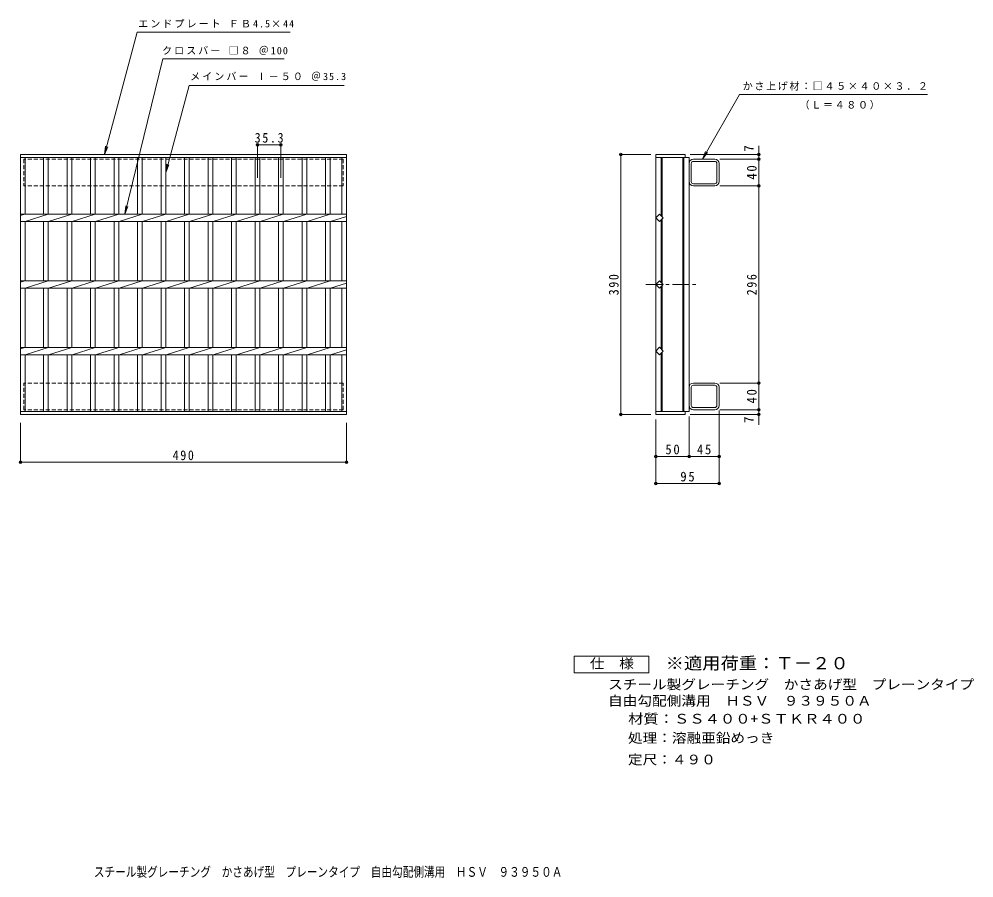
# Model space of a CAD drawing. Units: millimetres, scale not verified. Extents: x -592 to 843, y -686 to 603.
import ezdxf
from ezdxf.enums import TextEntityAlignment as Align

# ---------------------------------------------------------------- set-up
doc = ezdxf.new("R2010")
doc.units = ezdxf.units.MM
doc.header["$LTSCALE"] = 5
doc.header["$PDMODE"] = 32
doc.header["$PDSIZE"] = 4
doc.linetypes.add('CHAIN1', pattern=[8, 5, -1, 1, -1])
doc.linetypes.add('DASHED1', pattern=[1.8, 1.2, -0.6])
for name, color, linetype, lineweight in [('A-1_ピット', 2, 'Continuous', 9), ('A-2_蓋', 3, 'Continuous', 9), ('A-4_寸法', 7, 'Continuous', 9), ('F-4_F-4ﾚｲﾔ', 2, 'Continuous', 9)]:
    doc.layers.add(name, color=color, linetype=linetype, lineweight=lineweight)
doc.layers.add('F-5_F-5ﾚｲﾔ', color=3, linetype='Continuous')
doc.styles.add('ＭＳ ゴシック', font='')
doc.styles.get('ＭＳ ゴシック').set_extended_font_data('MS Gothic')

msp = doc.modelspace()

# ---------------------------------------------------------------- linework, layer by layer
at = {"layer": 'A-1_ピット', "linetype": 'DASHED1'}
for p, q in [((-584.594, 392.652), (-584.594, 352.652)), ((-104.594, 392.652), (-584.594, 392.652)), ((-584.594, 16.652), (-584.594, 56.652)), ((-104.594, 16.652), (-584.594, 16.652))]:
    msp.add_line(p, q, dxfattribs=at)
at = {"layer": 'A-1_ピット'}
for p, q in [((453.465, 392.652), (421.265, 392.652)), ((453.465, 389.452), (421.265, 389.452)), ((414.865, 359.052), (414.865, 386.252)), ((418.065, 359.052), (418.065, 386.252)), ((456.665, 359.052), (456.665, 386.252)), ((459.865, 359.052), (459.865, 386.252)), ((421.265, 355.852), (453.465, 355.852)), ((453.465, 352.652), (421.265, 352.652)), ((414.865, 50.252), (414.865, 23.052)), ((418.065, 50.252), (418.065, 23.052)), ((453.465, 56.652), (421.265, 56.652)), ((421.265, 53.452), (453.465, 53.452)), ((456.665, 50.252), (456.665, 23.052)), ((459.865, 50.252), (459.865, 23.052)), ((453.465, 19.852), (421.265, 19.852)), ((453.465, 16.652), (421.265, 16.652))]:
    msp.add_line(p, q, dxfattribs=at)
at = {"layer": 'A-1_ピット', "linetype": 'DASHED1'}
for points in [[(-104.594, 392.652), (-104.594, 352.652), (-584.594, 352.652)], [(-104.594, 16.652), (-104.594, 56.652), (-584.594, 56.652)]]:
    msp.add_lwpolyline(points, dxfattribs=at)
at = {"layer": 'A-1_ピット'}
for centre, radius, start, end in [((421.265, 386.252), 6.4, 90, 180), ((421.265, 386.252), 3.2, 90, 180), ((453.465, 386.252), 6.4, 0, 90), ((453.465, 386.252), 3.2, 0, 90), ((421.265, 359.052), 6.4, 180, 270), ((421.265, 359.052), 3.2, 180, 270), ((453.465, 359.052), 6.4, 270, 0), ((453.465, 359.052), 3.2, 270, 0), ((421.265, 50.252), 6.4, 90, 180), ((421.265, 50.252), 3.2, 90, 180), ((453.465, 50.252), 6.4, 0, 90), ((453.465, 50.252), 3.2, 0, 90), ((421.265, 23.052), 6.4, 180, 270), ((421.265, 23.052), 3.2, 180, 270), ((453.465, 23.052), 3.2, 270, 0), ((453.465, 23.052), 6.4, 270, 0)]:
    msp.add_arc(centre, radius, start, end, dxfattribs=at)
at = {"layer": 'A-2_蓋'}
for p, q in [((-589.595, 399.652), (-99.595, 399.652)), ((-589.595, 9.652), (-589.595, 399.652)), ((-589.595, 395.152), (-99.595, 395.152)), ((-582.594, 310.152), (-582.594, 395.152)), ((-554.694, 395.152), (-554.694, 310.152)), ((-547.694, 395.152), (-547.694, 310.152)), ((-519.394, 395.152), (-519.394, 310.152)), ((-512.394, 395.152), (-512.394, 310.152)), ((-484.094, 395.152), (-484.094, 310.152)), ((-477.094, 395.152), (-477.094, 310.152)), ((-448.794, 395.152), (-448.794, 310.152)), ((-441.794, 395.152), (-441.794, 310.152)), ((-413.494, 395.152), (-413.494, 310.152)), ((-406.494, 395.152), (-406.494, 310.152)), ((-378.194, 395.152), (-378.194, 310.152)), ((-371.194, 395.152), (-371.194, 310.152)), ((-342.894, 395.152), (-342.894, 310.152)), ((-335.894, 395.152), (-335.894, 310.152)), ((-307.594, 395.152), (-307.594, 310.152)), ((-300.594, 395.152), (-300.594, 310.152)), ((-272.294, 395.152), (-272.294, 310.152)), ((-265.294, 395.152), (-265.294, 310.152)), ((-236.994, 395.152), (-236.994, 310.152)), ((-229.994, 395.152), (-229.994, 310.152)), ((-201.694, 395.152), (-201.694, 310.152)), ((-194.694, 395.152), (-194.694, 310.152)), ((-166.394, 395.152), (-166.394, 310.152)), ((-159.394, 395.152), (-159.394, 310.152)), ((-131.094, 395.152), (-131.094, 310.152)), ((-124.094, 395.152), (-124.094, 310.152)), ((-106.595, 395.152), (-106.595, 310.152)), ((-99.595, 399.652), (-99.595, 9.652)), ((364.865, 399.652), (408.865, 399.652)), ((364.865, 399.652), (364.865, 9.652)), ((364.865, 395.152), (414.865, 395.152)), ((372.865, 395.152), (372.865, 307.966)), ((374.365, 395.152), (374.365, 306.466)), ((405.365, 395.152), (405.365, 14.152)), ((406.865, 395.152), (406.865, 14.152)), ((408.865, 399.652), (408.865, 395.152)), ((414.865, 395.152), (414.865, 14.152)), ((-589.595, 308.071), (-582.994, 310.152)), ((-589.595, 310.152), (-99.595, 310.152)), ((-582.594, 299.152), (-547.694, 310.152)), ((-547.294, 299.152), (-512.394, 310.152)), ((-511.994, 299.152), (-477.094, 310.152)), ((-476.694, 299.152), (-441.794, 310.152)), ((-441.394, 299.152), (-406.495, 310.152)), ((-406.094, 299.152), (-371.194, 310.152)), ((-370.794, 299.152), (-335.894, 310.152)), ((-335.494, 299.152), (-300.594, 310.152)), ((-300.194, 299.152), (-265.294, 310.152)), ((-264.894, 299.152), (-229.994, 310.152)), ((-229.594, 299.152), (-194.694, 310.152)), ((-194.294, 299.152), (-159.394, 310.152)), ((-158.994, 299.152), (-124.094, 310.152)), ((-123.694, 299.152), (-99.595, 306.748)), ((372.865, 301.338), (372.865, 207.966)), ((374.365, 302.838), (374.365, 206.466)), ((-589.595, 299.152), (-99.595, 299.152)), ((-582.594, 210.151), (-582.594, 299.152)), ((-554.694, 299.152), (-554.694, 210.151)), ((-547.694, 299.152), (-547.694, 210.151)), ((-519.394, 299.152), (-519.394, 210.151)), ((-512.394, 299.152), (-512.394, 210.151)), ((-484.094, 299.152), (-484.094, 210.151)), ((-477.094, 299.152), (-477.094, 210.151)), ((-448.794, 299.152), (-448.794, 210.151)), ((-441.794, 299.152), (-441.794, 210.151)), ((-413.494, 299.152), (-413.494, 210.151)), ((-406.494, 299.152), (-406.494, 210.151)), ((-378.194, 299.152), (-378.194, 210.151)), ((-371.194, 299.152), (-371.194, 210.151)), ((-342.894, 299.152), (-342.894, 210.151)), ((-335.894, 299.152), (-335.894, 210.151)), ((-307.594, 299.152), (-307.594, 210.151)), ((-300.594, 299.152), (-300.594, 210.151)), ((-272.294, 299.152), (-272.294, 210.151)), ((-265.294, 299.152), (-265.294, 210.151)), ((-236.994, 299.152), (-236.994, 210.151)), ((-229.994, 299.152), (-229.994, 210.151)), ((-201.694, 299.152), (-201.694, 210.151)), ((-194.694, 299.152), (-194.694, 210.151)), ((-166.394, 299.152), (-166.394, 210.151)), ((-159.394, 299.152), (-159.394, 210.151)), ((-131.094, 299.152), (-131.094, 210.151)), ((-124.094, 299.152), (-124.094, 210.151)), ((-106.595, 299.152), (-106.595, 210.151)), ((-589.595, 208.071), (-582.994, 210.152)), ((-589.595, 210.152), (-99.595, 210.152)), ((-582.594, 199.152), (-547.694, 210.152)), ((-547.294, 199.152), (-512.394, 210.152)), ((-511.994, 199.152), (-477.094, 210.152)), ((-476.694, 199.152), (-441.794, 210.152)), ((-441.394, 199.152), (-406.495, 210.152)), ((-406.094, 199.152), (-371.194, 210.152)), ((-370.794, 199.152), (-335.894, 210.152)), ((-335.494, 199.152), (-300.594, 210.152)), ((-300.194, 199.152), (-265.294, 210.152)), ((-264.894, 199.152), (-229.994, 210.152)), ((-229.594, 199.152), (-194.694, 210.152)), ((-194.294, 199.152), (-159.394, 210.152)), ((-158.994, 199.152), (-124.094, 210.152)), ((-123.694, 199.152), (-99.595, 206.748)), ((372.865, 201.338), (372.865, 107.966)), ((374.365, 202.838), (374.365, 106.466)), ((-589.595, 199.152), (-99.595, 199.152)), ((-582.594, 110.151), (-582.594, 199.152)), ((-554.694, 199.152), (-554.694, 110.151)), ((-547.694, 199.152), (-547.694, 110.151)), ((-519.394, 199.152), (-519.394, 110.151)), ((-512.394, 199.152), (-512.394, 110.151)), ((-484.094, 199.152), (-484.094, 110.151)), ((-477.094, 199.152), (-477.094, 110.151)), ((-448.794, 199.152), (-448.794, 110.151)), ((-441.794, 199.152), (-441.794, 110.151)), ((-413.494, 199.152), (-413.494, 110.151)), ((-406.494, 199.152), (-406.494, 110.151)), ((-378.194, 199.152), (-378.194, 110.151)), ((-371.194, 199.152), (-371.194, 110.151)), ((-342.894, 199.152), (-342.894, 110.151)), ((-335.894, 199.152), (-335.894, 110.151)), ((-307.594, 199.152), (-307.594, 110.151)), ((-300.594, 199.152), (-300.594, 110.151)), ((-272.294, 199.152), (-272.294, 110.151)), ((-265.294, 199.152), (-265.294, 110.151)), ((-236.994, 199.152), (-236.994, 110.151)), ((-229.994, 199.152), (-229.994, 110.151)), ((-201.694, 199.152), (-201.694, 110.151)), ((-194.694, 199.152), (-194.694, 110.151)), ((-166.394, 199.152), (-166.394, 110.151)), ((-159.394, 199.152), (-159.394, 110.151)), ((-131.094, 199.152), (-131.094, 110.151)), ((-124.094, 199.152), (-124.094, 110.151)), ((-106.595, 199.152), (-106.595, 110.151)), ((-589.595, 108.071), (-582.994, 110.152)), ((-589.595, 110.152), (-99.595, 110.152)), ((-582.594, 99.152), (-547.694, 110.152)), ((-547.294, 99.152), (-512.394, 110.152)), ((-511.994, 99.152), (-477.094, 110.152)), ((-476.694, 99.152), (-441.794, 110.152)), ((-441.394, 99.152), (-406.495, 110.152)), ((-406.094, 99.152), (-371.194, 110.152)), ((-370.794, 99.152), (-335.894, 110.152)), ((-335.494, 99.152), (-300.594, 110.152)), ((-300.194, 99.152), (-265.294, 110.152)), ((-264.894, 99.152), (-229.994, 110.152)), ((-229.594, 99.152), (-194.694, 110.152)), ((-194.294, 99.152), (-159.394, 110.152)), ((-158.994, 99.152), (-124.094, 110.152)), ((-123.694, 99.152), (-99.595, 106.748)), ((372.865, 14.152), (372.865, 101.338)), ((374.365, 14.152), (374.365, 102.838)), ((-589.595, 99.152), (-99.595, 99.152)), ((-582.594, 14.152), (-582.594, 99.152)), ((-554.694, 99.152), (-554.694, 14.152)), ((-547.694, 99.152), (-547.694, 14.152)), ((-519.394, 99.152), (-519.394, 14.152)), ((-512.394, 99.152), (-512.394, 14.152)), ((-484.094, 99.152), (-484.094, 14.152)), ((-477.094, 99.152), (-477.094, 14.152)), ((-448.794, 99.152), (-448.794, 14.152)), ((-441.794, 99.152), (-441.794, 14.152)), ((-413.494, 99.152), (-413.494, 14.152)), ((-406.494, 99.152), (-406.494, 14.152)), ((-378.194, 99.152), (-378.194, 14.152)), ((-371.194, 99.152), (-371.194, 14.152)), ((-342.894, 99.152), (-342.894, 14.152)), ((-335.894, 99.152), (-335.894, 14.152)), ((-307.594, 99.152), (-307.594, 14.152)), ((-300.594, 99.152), (-300.594, 14.152)), ((-272.294, 99.152), (-272.294, 14.152)), ((-265.294, 99.152), (-265.294, 14.152)), ((-236.994, 99.152), (-236.994, 14.152)), ((-229.994, 99.152), (-229.994, 14.152)), ((-201.694, 99.152), (-201.694, 14.152)), ((-194.694, 99.152), (-194.694, 14.152)), ((-166.394, 99.152), (-166.394, 14.152)), ((-159.394, 99.152), (-159.394, 14.152)), ((-131.094, 99.152), (-131.094, 14.152)), ((-124.094, 99.152), (-124.094, 14.152)), ((-106.595, 99.152), (-106.595, 14.152)), ((-99.595, 14.152), (-589.595, 14.152)), ((-99.595, 9.652), (-589.595, 9.652)), ((364.865, 14.152), (414.865, 14.152)), ((364.865, 9.652), (408.865, 9.652)), ((408.865, 9.652), (408.865, 14.152))]:
    msp.add_line(p, q, dxfattribs=at)
at = {"layer": 'A-2_蓋', "linetype": 'CHAIN1'}
msp.add_line((349.824, 204.652), (428.837, 204.652), dxfattribs=at)
at = {"layer": 'A-2_蓋'}
for points in [[(376.179, 304.652), (370.522, 298.995), (364.865, 304.652), (370.522, 310.309)], [(376.179, 204.652), (370.522, 198.995), (364.865, 204.652), (370.522, 210.309)], [(376.179, 104.652), (370.522, 110.309), (364.865, 104.652), (370.522, 98.995)]]:
    msp.add_lwpolyline(points, close=True, dxfattribs=at)
at = {"layer": 'A-4_寸法'}
for p, q in [((-463.191, 399.652), (-414.011, 583.195)), ((-414.011, 583.195), (-184.476, 583.195)), ((-433.003, 310.152), (-375.918, 543.195)), ((-375.918, 543.195), (-193.445, 543.195)), ((434.812, 392.652), (490.814, 489.652)), ((772.93, 489.652), (490.814, 489.652)), ((-463.191, 399.652), (-461.56, 412.045)), ((-463.191, 399.652), (-458.408, 411.201)), ((-233.494, 364.5), (-233.494, 415.85)), ((-233.494, 414.35), (-198.194, 414.35)), ((-198.194, 364.5), (-198.194, 415.85)), ((434.812, 392.652), (439.595, 404.201)), ((434.812, 392.652), (442.421, 402.569)), ((519.463, 392.652), (519.463, 412.904)), ((357.365, 399.652), (310.662, 399.652)), ((312.162, 9.652), (312.162, 399.652)), ((416.365, 399.652), (520.963, 399.652)), ((460.965, 392.652), (520.963, 392.652)), ((519.463, 352.652), (519.463, 392.652)), ((-371.194, 372.652), (-369.562, 385.045)), ((-371.194, 372.652), (-366.41, 384.201)), ((460.965, 352.652), (520.963, 352.652)), ((519.463, 56.652), (519.463, 352.652)), ((-433.003, 310.152), (-431.371, 322.545)), ((-433.003, 310.152), (-428.219, 321.7)), ((460.965, 56.652), (520.963, 56.652)), ((519.463, 16.652), (519.463, 56.652)), ((459.865, 15.552), (459.865, -95.73)), ((460.965, 16.652), (520.963, 16.652)), ((519.463, -5.985), (519.463, 16.652)), ((357.365, 9.652), (310.662, 9.652)), ((364.865, 2.152), (364.865, -95.73)), ((414.865, 6.652), (414.865, -54.97)), ((416.365, 9.652), (520.963, 9.652)), ((-589.595, -2.848), (-589.595, -63.775)), ((-99.595, -2.848), (-99.595, -63.775)), ((364.865, -53.47), (414.865, -53.47)), ((414.865, -53.47), (459.864, -53.47)), ((459.864, -60.97), (459.864, -54.97)), ((-589.595, -62.275), (-99.595, -62.275)), ((364.865, -94.23), (459.865, -94.23))]:
    msp.add_line(p, q, dxfattribs=at)
msp.add_lwpolyline([(-371.194, 372.652), (-336.215, 503.195), (-103.286, 503.195)], dxfattribs=at)
for p in [(-233.494, 414.35), (-198.194, 414.35), (312.162, 399.652), (519.463, 399.652), (519.463, 392.652), (519.463, 352.652), (519.463, 56.652), (519.463, 16.652), (312.162, 9.652), (519.463, 9.652), (364.865, -53.47), (414.865, -53.47), (459.864, -53.47), (-589.595, -62.275), (-99.595, -62.275), (364.865, -94.23), (459.865, -94.23)]:
    msp.add_point(p, dxfattribs=at)
at = {"layer": 'F-4_F-4ﾚｲﾔ'}
msp.add_lwpolyline([(242.132, -378.588), (242.132, -353.588), (354.632, -353.588), (354.632, -378.588)], close=True, dxfattribs=at)

# ---------------------------------------------------------------- texts
at = {"layer": 'A-4_寸法', "color": 2, "style": 'ＭＳ ゴシック'}
for p in [(516.463, 403.831), (516.463, -3.425)]:
    msp.add_text('7', height=14.66, rotation=90, dxfattribs=at).set_placement(p, align=Align.BOTTOM_LEFT)
at = {"layer": 'A-4_寸法', "char_height": 11, "attachment_point": 7, "style": 'ＭＳ ゴシック'}
for s, insert in [('\\T1.21;エンドプレート\\~ＦＢ4.5×44', (-412.634, 589.908)), ('\\T1.21;クロスバー\\~□８\\~＠100', (-376.826, 549.184)), ('\\T1.21;メインバー\\~Ⅰ－５０\\~＠35.3', (-334.613, 510.43)), ('\\T1.17;かさ上げ材：□４５×４０×３．２', (495.43, 495.726)), ('\\T1.17;（Ｌ＝４８０）', (580.829, 467.259))]:
    msp.add_mtext(s, dxfattribs=dict(at, insert=insert))
at = {"layer": 'A-4_寸法', "color": 2, "char_height": 14.66, "attachment_point": 7, "style": 'ＭＳ ゴシック'}
for s, insert in [('\\T1.28;\\W0.9;35.3', (-237.719, 417.35)), ('\\T1.27;\\W0.95;50', (379.24, -50.47)), ('\\T1.27;\\W0.95;45', (426.739, -50.47)), ('\\T1.27;\\W0.9;490', (-360.845, -59.275)), ('\\T1.27;\\W0.95;95', (401.74, -91.23))]:
    msp.add_mtext(s, dxfattribs=dict(at, insert=insert))
at = {"layer": 'A-4_寸法', "color": 2, "char_height": 14.66, "attachment_point": 7, "rotation": 90, "style": 'ＭＳ ゴシック'}
for s, insert in [('\\T1.27;\\W0.95;40', (516.463, 362.027)), ('\\T1.27;\\W0.9;390', (309.162, 188.402)), ('\\T1.27;\\W0.9;296', (516.463, 188.402)), ('\\T1.27;\\W0.95;40', (516.463, 26.027))]:
    msp.add_mtext(s, dxfattribs=dict(at, insert=insert))
at = {"layer": 'F-4_F-4ﾚｲﾔ', "style": 'ＭＳ ゴシック'}
for s, width, p in [('仕\u3000様', 1.1, (265.882, -376.089)), ('スチール製グレーチング\u3000かさあげ型\u3000プレーンタイプ', 1.1, (293.177, -407.549)), ('自由勾配側溝用\u3000ＨＳＶ\u3000９３９５０Ａ', 1.1, (293.177, -432.089)), ('材質：ＳＳ４００+ＳＴＫＲ４００', 1.15, (323.225, -459.038)), ('処理：溶融亜鉛めっき', 1.1, (323.033, -487.807)), ('定尺：４９０', 1.1, (323.033, -520.218)), ('スチール製グレーチング\u3000かさあげ型\u3000プレーンタイプ\u3000自由勾配側溝用\u3000ＨＳＶ\u3000９３９５０Ａ', 0.8, (-479.311, -688.909))]:
    msp.add_text(s, height=14.66, dxfattribs=dict(at, width=width)).set_placement(p, align=Align.BOTTOM_LEFT)
at = {"layer": 'F-5_F-5ﾚｲﾔ', "style": 'ＭＳ ゴシック', "width": 1.1}
msp.add_text('※適用荷重：Ｔ－２０', height=18.33, dxfattribs=at).set_placement((379.632, -378.588), align=Align.BOTTOM_LEFT)

doc.saveas('drawing.dxf')
